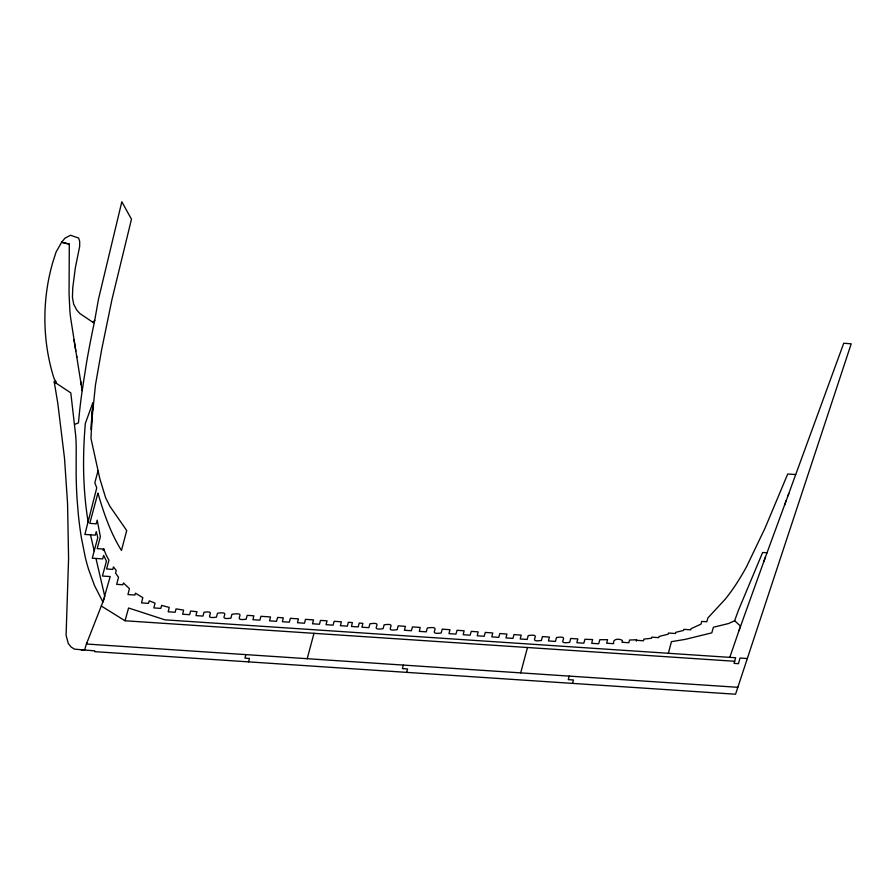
<?xml version="1.0" encoding="UTF-8"?>
<svg xmlns="http://www.w3.org/2000/svg" width="896" height="896" viewBox="0 0 896 896"><rect width="100%" height="100%" fill="white"/><g stroke="black" fill="none" stroke-linecap="round" stroke-linejoin="round"><path stroke-width="1.34" d="M98.045 470.758L94.83 482.765L96.757 487.838L84.862 534.442L95.312 535.136L96.264 531.608L97.787 537.566L92.266 558.208L102.715 558.902L103.667 555.374L106.422 561.142L102.435 576.038L110.208 576.554L102.883 601.966L94.472 585.469L88.637 569.486A367.987 127.322 -73.4 0 1 85.344 557.57L81.402 537.824A451.819 156.33 -73.4 0 1 79.666 526.008A427.526 147.93 -73.4 0 1 78.31 514.226L77.045 498.557A396.626 137.234 -73.4 0 1 76.149 475.104L76.194 447.821A147.582 51.061 -73.4 0 0 75.746 436.094L70.806 392.885L56.034 383.085L56.011 381.461L54.309 379.232A8.781 3.035 -73.4 0 0 53.816 377.776C42.549 341.678 41.933 301.963 51.968 265.227A29.915 10.349 -73.4 0 1 53.2 261.016L56.067 252.101L61.634 242.234L69.294 244.115L69.104 286.35A179.435 62.082 -73.4 0 0 69.07 294.168L69.922 311.461A238.706 82.589 -73.4 0 0 70.504 317.005L76.843 357.37M91.829 417.099L91.683 419.306A97.922 33.88 -73.4 0 0 91.414 425.958L91.381 429.89L91.37 428.198A101.864 35.246 -73.4 0 1 91.818 417.11L91.997 414.882A110.634 38.282 -73.4 0 1 92.915 406.056L92.837 402.741L85.322 423.494L84.918 428.546A278.074 96.219 -73.4 0 0 84.011 443.722A281.176 97.283 -73.4 0 0 83.586 458.931L83.563 464.005A300.16 103.858 -73.4 0 0 83.877 479.259L84.123 484.355A335.227 115.987 -73.4 0 0 85.254 499.666A376.757 130.357 -73.4 0 0 87.08 515.021L88.166 522.11M91.986 414.904L92.176 412.686A113.456 39.256 -73.4 0 1 92.904 406.067M54.376 382.536L56.034 383.085L54.118 381.304L57.77 403.088L64.523 458.36L67.57 503.731L68.578 558.522L66.091 635.298L68.298 643.586L71.232 647.114L74.57 649.163L94.707 650.843L94.618 651.638L735.549 694.221L851.2 343.818L843.73 343.246L795.726 474.533L787.718 474.006L765.117 527.968L746.626 566.563A150.696 52.136 -73.4 0 1 735.594 585.01A151.267 52.338 -73.4 0 1 725.29 599.11L707.918 617.904L706.754 621.746L701.714 621.421L700.974 624.165L691.074 628.667L690.76 629.81L683.794 629.35L683.491 630.459L675.763 632.318L675.45 633.494L668.483 633.035L668.158 634.2L659.03 636.462L658.717 637.638L651.75 637.179L651.448 638.277L643.922 639.106L643.485 640.774L636.518 640.315L636.317 641.043L636.586 639.744L629.586 640.035L628.858 642.734L621.891 642.275C625.621 639.24 611.867 636.754 613.648 643.686L606.682 643.227L607.566 639.688L599.816 639.71L598.685 643.754L591.696 643.339L592.614 639.565L584.942 639.262L583.834 643.194L576.867 642.734L577.808 638.904L570.718 638.467L569.666 642.354C553.874 644.75 572.477 635.051 556.483 637.549L555.419 641.413L548.464 640.954L549.371 637.067L542.438 636.597L541.397 640.461C525.672 642.813 544.197 633.114 528.214 635.589L527.173 639.453L520.218 638.982L521.214 635.13L513.99 634.558L512.96 638.389L505.994 637.93L506.923 634.054L499.822 633.517L498.792 637.358L491.826 636.888L492.744 632.979L485.285 632.419L484.187 636.261L477.232 635.802L478.184 631.882L471.24 631.355L470.142 635.186L463.187 634.726L464.139 630.806L457.061 630.269L455.941 634.099L448.974 633.64L449.971 629.72L442.243 629.138L441.179 632.979C425.275 635.23 444.483 625.43 427.302 627.995L426.261 631.848L419.294 631.378L420.202 627.469L412.485 626.886L411.376 630.728L404.421 630.269L405.384 626.36L398.194 625.834L397.163 629.686C381.45 632.083 399.829 622.429 384.138 624.814L383.096 628.678C367.36 631.042 385.896 621.331 369.914 623.806L368.872 627.67L361.917 627.2L362.902 623.37L359.229 623.056L358.187 626.92L351.49 626.472L352.363 622.574L348.365 622.294L347.334 626.158L340.368 625.688L341.387 621.813L334.13 621.309L333.099 625.162L326.054 624.658L327.051 620.816L320.477 620.402L319.458 624.243L312.502 623.773L313.499 619.886L305.502 619.349L304.45 623.213L297.494 622.742L298.39 618.856L290.394 618.318L289.33 622.182L282.374 621.723L283.282 617.826L277.614 617.434L276.517 621.309L269.562 620.838L270.502 616.952L260.96 616.291L259.862 620.155L252.907 619.696L253.848 615.81L247.173 615.339L246.131 619.214C230.205 621.432 249.514 611.52 231.941 614.286L230.899 618.15C215.118 620.48 233.834 610.736 217.493 613.267L216.451 617.12C200.872 619.595 218.792 610.075 203.986 612.282L202.966 616.078L196 615.619L196.952 611.722L190.59 611.016L189.616 614.69L182.661 614.23L183.602 610.098L176.053 608.866L175.157 612.259L168.19 611.8L169.221 607.41L161.627 605.394L160.798 608.395L153.832 607.925L155.03 603.142L149.251 600.813L148.478 603.355L141.523 602.896L142.811 597.632L135.419 593.197L134.926 595.045L127.96 594.574L129.427 588.65L123.469 582.949L122.853 584.763L116.659 584.349L118.541 577.304L115.584 573.205L116.222 570.506L113.467 566.866L112.784 569.397L106.59 568.982L108.942 560.146L107.318 557.222A158.558 54.858 -73.4 0 1 103.746 548.766L103.275 550.491L103.645 549.058L97.194 548.632L100.386 536.738L97.205 520.128L96.219 523.824L89.768 523.387L97.933 493.08C103.656 512.893 110.566 533.053 121.464 550.458L126.717 530.544L109.883 506.262L105.616 497.739L99.77 478.453L90.978 438.424L91.818 420.65L95.458 384.955L101.674 349.53L112.011 299.264L131.477 219.184L121.822 201.779L98.47 299.242L94.718 320.376L93.296 322.482L92.736 322.09L93.251 322.582L94.73 320.398L92.378 331.755A441.381 152.723 -73.4 0 0 90.126 343.123A410.771 142.128 -73.4 0 0 86.643 362.074L82.163 390.622L80.685 381.472M82.432 388.662L80.898 400.075A310.206 107.33 -73.4 0 0 79.565 411.499L78.422 422.934L74.626 424.323M734.653 661.27L125.026 620.771L128.576 608.003L164.954 619.842L735.605 657.754L734.093 663.387L738.483 663.678L739.984 658.045L747.432 658.538M245.885 654.618L244.944 658.146L249.458 658.448L248.539 661.864M307.194 658.694L313.992 633.326M403.357 665.09L402.416 668.606L407.579 668.954L406.661 672.37M520.688 672.885L527.486 647.506M569.229 676.099L568.277 679.627L573.44 679.974L572.522 683.39M668.349 653.285L671.462 641.659L685.35 639.352L711.794 632.856L713.429 627.222L728.47 623.56L734.686 620.749L740.522 626.158L740.309 626.842M104.485 597.89L86.419 644.022L737.856 687.31M81.536 649.88L84.538 650.082L86.856 642.622M729.803 657.362L739.794 628.286M734.642 620.771L734.899 620.021A166.958 57.77 -73.4 0 1 738.494 610.176L762.619 552.496L767.01 552.787L786.229 500.528M738.965 630.683L765.408 557.144M795.704 474.533L787.965 495.813M784.504 505.254L788.827 493.45M763.672 561.87L767.144 552.429M81.267 649.858L84.538 650.082M69.294 244.149L61.622 242.267L65.016 238.123L70.504 235.245L78.635 238.078L79.699 241.461L79.643 246.512L75.32 267.915L72.733 287.986L72.442 297.562L73.662 304.08L76.731 310.038L79.946 313.566L93.251 322.56M101.293 606.01L125.026 620.771M94.214 550.939L90.485 534.811M95.962 558.454L104.832 596.613M73.976 339.886L75.813 350.974M76.586 355.757L81.2 384.675"/></g></svg>
